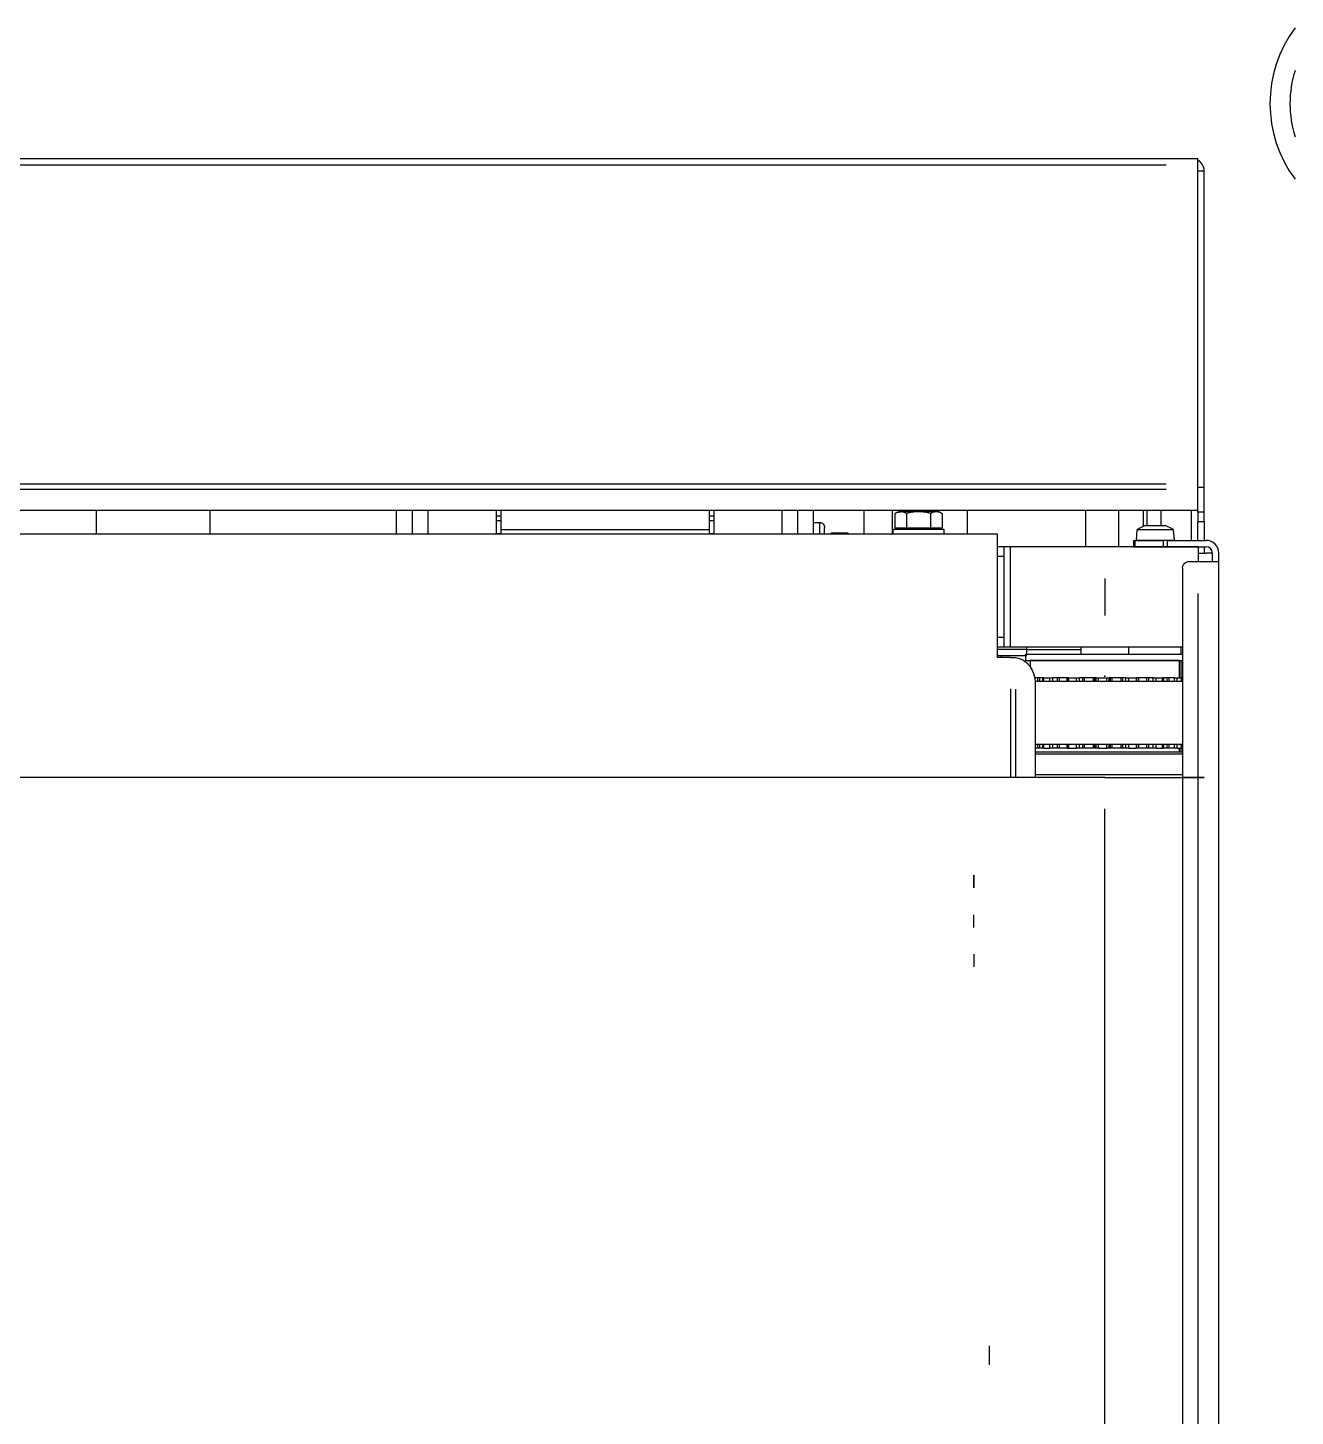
# Model space of a CAD drawing. Header units: millimetres. Extents: x -187347 to 135007, y -6415 to 292048.
# Drawn here: x -51936.1 to -51534.8, y 21929.7 to 22369.3 of the extents above; entities that cross this region are included whole.
import ezdxf

# ---------------------------------------------------------------- set-up
doc = ezdxf.new("R2010")
doc.units = ezdxf.units.MM
doc.header["$LTSCALE"] = 100
doc.layers.get('0').update_dxf_attribs({"lineweight": 18})
doc.layers.add('Layout CAT2', color=6, linetype='Continuous')

# ---------------------------------------------------------------- blocks, each defined once
blk = doc.blocks.new('vgdsvbgsbfgsd')
at = {"color": 0, "linetype": 'ByBlock', "lineweight": -2}
for p, q in [((4980.78, -47696.81, 0), (5786.78, -47696.81, 0)), ((5786.78, -47696.81, 0), (5788.78, -47696.81, 0)), ((5788.78, -47698.81, 0), (5788.78, -47696.81, 0)), ((4988.79, -47698.81, 0), (5778.76, -47698.81, 0)), ((5788.78, -47800, 0), (5788.78, -47698.81, 0)), ((5790.78, -47700.81, 0), (5788.78, -47700.81, 0)), ((5790.78, -47801, 0), (5790.78, -47700.81, 0)), ((5778.76, -47800, 0), (4988.79, -47800, 0)), ((4988.79, -47801.5, 0), (5778.76, -47801.5, 0)), ((5788.78, -47801.5, 0), (5788.78, -47800, 0)), ((5790.78, -47801, 0), (5788.78, -47801, 0)), ((5788.78, -47808.23, 0), (5788.78, -47801.5, 0)), ((5790.78, -47808.81, 0), (5790.78, -47801, 0)), ((4978.78, -47808.23, 0), (5788.78, -47808.23, 0)), ((5440.06, -47815.81, 0), (5440.06, -47808.23, 0)), ((5476.06, -47815.81, 0), (5476.06, -47808.23, 0)), ((5535.06, -47815.81, 0), (5535.06, -47808.23, 0)), ((5540.06, -47815.81, 0), (5540.06, -47808.23, 0)), ((5545.06, -47815.81, 0), (5545.06, -47808.23, 0)), ((5566.56, -47808.23, 0), (5566.56, -47815.73, 0)), ((5566.57, -47809.94, 0), (5568.06, -47809.94, 0)), ((5568.06, -47808.23, 0), (5568.06, -47814.31, 0)), ((5634.06, -47808.23, 0), (5634.06, -47814.31, 0)), ((5634.06, -47809.94, 0), (5635.56, -47809.94, 0)), ((5635.56, -47815.81, 0), (5635.56, -47808.23, 0)), ((5657.06, -47808.23, 0), (5657.06, -47815.81, 0)), ((5662.06, -47815.81, 0), (5662.06, -47808.23, 0)), ((5667.06, -47815.81, 0), (5667.06, -47808.23, 0)), ((5683.02, -47808.23, 0), (5683.02, -47815.81, 0)), ((5692.06, -47815.81, 0), (5692.06, -47808.23, 0)), ((5692.8, -47809.29, 0), (5693.81, -47808.71, 0)), ((5692.8, -47809.29, 0), (5692.8, -47813.81, 0)), ((5700.31, -47808.71, 0), (5694.68, -47808.71, 0)), ((5696.4, -47808.71, 0), (5696.4, -47808.23, 0)), ((5696.56, -47809.29, 0), (5696.56, -47813.81, 0)), ((5697.66, -47808.71, 0), (5697.66, -47808.23, 0)), ((5705.94, -47808.71, 0), (5700.31, -47808.71, 0)), ((5704.06, -47809.29, 0), (5704.06, -47813.81, 0)), ((5705.41, -47808.71, 0), (5705.41, -47808.23, 0)), ((5706.81, -47808.71, 0), (5705.94, -47808.71, 0)), ((5706.81, -47808.71, 0), (5707.81, -47809.29, 0)), ((5707.81, -47809.29, 0), (5707.81, -47813.81, 0)), ((5715.85, -47815.81, 0), (5715.85, -47808.23, 0)), ((5753.27, -47819.81, 0), (5753.27, -47808.23, 0)), ((5763.72, -47819.81, 0), (5763.72, -47808.23, 0)), ((5771.47, -47808.23, 0), (5771.47, -47813.36, 0)), ((5772.72, -47813.1, 0), (5772.72, -47808.23, 0)), ((5777.06, -47808.23, 0), (5777.06, -47813.1, 0)), ((5786.78, -47817.77, 0), (5786.78, -47808.23, 0)), ((5788.78, -47808.81, 0), (5788.78, -47808.23, 0)), ((5788.78, -47808.81, 0), (5788.78, -47811.81, 0)), ((5790.78, -47808.81, 0), (5788.78, -47808.81, 0)), ((5790.78, -47811.81, 0), (5790.78, -47808.81, 0)), ((5725.31, -47815.81, 0), (5054.31, -47815.81, 0)), ((5545.31, -47815.73, 0), (5582.32, -47815.73, 0)), ((5545.31, -47815.73, 0), (5545.31, -47815.81, 0)), ((5566.56, -47815.62, 0), (5568.06, -47815.62, 0)), ((5567.98, -47815.64, 0), (5566.56, -47815.63, 0)), ((5566.57, -47811.51, 0), (5568.06, -47811.51, 0)), ((5568.06, -47814.31, 0), (5568.06, -47815.73, 0)), ((5568.06, -47814.31, 0), (5634.06, -47814.31, 0)), ((5582.32, -47815.73, 0), (5595.31, -47815.73, 0)), ((5582.32, -47815.73, 0), (5582.32, -47815.81, 0)), ((5595.31, -47815.73, 0), (5595.31, -47815.81, 0)), ((5634.06, -47811.51, 0), (5635.56, -47811.51, 0)), ((5634.06, -47814.31, 0), (5634.06, -47815.81, 0)), ((5634.06, -47815.62, 0), (5635.56, -47815.62, 0)), ((5635.56, -47815.63, 0), (5634.19, -47815.64, 0)), ((5667.06, -47812.06, 0), (5668.96, -47812.06, 0)), ((5668.96, -47812.06, 0), (5668.96, -47815.81, 0)), ((5670.56, -47815.81, 0), (5670.56, -47813.66, 0)), ((5672.31, -47815.72, 0), (5672.92, -47815.36, 0)), ((5672.31, -47815.81, 0), (5672.31, -47815.72, 0)), ((5672.31, -47815.72, 0), (5675.73, -47815.72, 0)), ((5672.92, -47815.75, 0), (5672.91, -47815.72, 0)), ((5672.92, -47815.36, 0), (5675.64, -47815.36, 0)), ((5672.92, -47815.81, 0), (5672.92, -47815.75, 0)), ((5675.64, -47815.36, 0), (5677.7, -47815.36, 0)), ((5675.73, -47815.72, 0), (5678.31, -47815.72, 0)), ((5677.7, -47815.36, 0), (5678.31, -47815.72, 0)), ((5677.7, -47815.75, 0), (5677.71, -47815.72, 0)), ((5677.7, -47815.81, 0), (5677.7, -47815.75, 0)), ((5678.31, -47815.72, 0), (5678.31, -47815.81, 0)), ((5692.31, -47814.21, 0), (5708.31, -47814.21, 0)), ((5692.31, -47815.81, 0), (5692.31, -47814.21, 0)), ((5692.8, -47813.81, 0), (5694.68, -47813.81, 0)), ((5693.81, -47814.21, 0), (5693.81, -47813.81, 0)), ((5694.68, -47813.81, 0), (5696.56, -47813.81, 0)), ((5696.56, -47813.81, 0), (5700.31, -47813.81, 0)), ((5700.31, -47813.81, 0), (5704.06, -47813.81, 0)), ((5704.06, -47813.81, 0), (5705.94, -47813.81, 0)), ((5705.94, -47813.81, 0), (5707.81, -47813.81, 0)), ((5706.81, -47813.81, 0), (5706.81, -47814.21, 0)), ((5708.31, -47814.21, 0), (5708.31, -47815.81, 0)), ((5725.31, -47854.81, 0), (5725.31, -47815.81, 0)), ((5769.28, -47817.7, 0), (5769.56, -47814.46, 0)), ((5780.99, -47814.46, 0), (5769.56, -47814.46, 0)), ((5772.14, -47813.1, 0), (5775.28, -47813.1, 0)), ((5775.28, -47813.1, 0), (5778.41, -47813.1, 0)), ((5780.99, -47814.46, 0), (5781.28, -47817.7, 0)), ((5780.99, -47814.46, 0), (5781.28, -47817.7, 0)), ((5788.78, -47817.77, 0), (5788.78, -47811.81, 0)), ((5788.78, -47811.81, 0), (5790.78, -47811.81, 0)), ((5790.78, -47811.81, 0), (5790.78, -47817.77, 0)), ((5727.31, -47819.81, 0), (5725.31, -47819.81, 0)), ((5729.31, -47819.81, 0), (5727.31, -47819.81, 0)), ((5727.31, -47819.81, 0), (5727.31, -47851.51, 0)), ((5759.31, -47819.81, 0), (5729.31, -47819.81, 0)), ((5729.31, -47819.81, 0), (5729.31, -47851.51, 0)), ((5788.81, -47819.81, 0), (5759.31, -47819.81, 0)), ((5768.38, -47817.77, 0), (5768.96, -47817.77, 0)), ((5768.38, -47817.77, 0), (5768.38, -47819.77, 0)), ((5768.38, -47819.77, 0), (5768.96, -47819.77, 0)), ((5768.96, -47817.77, 0), (5777.79, -47817.77, 0)), ((5768.96, -47819.77, 0), (5768.96, -47817.77, 0)), ((5768.96, -47819.77, 0), (5777.79, -47819.77, 0)), ((5769.28, -47817.7, 0), (5775.28, -47817.7, 0)), ((5769.28, -47817.7, 0), (5772.58, -47817.7, 0)), ((5771.47, -47817.7, 0), (5771.47, -47817.77, 0)), ((5771.47, -47819.77, 0), (5771.47, -47819.81, 0)), ((5772.31, -47819.81, 0), (5772.33, -47819.77, 0)), ((5772.58, -47817.77, 0), (5772.58, -47817.7, 0)), ((5775.28, -47817.7, 0), (5781.28, -47817.7, 0)), ((5779.2, -47817.77, 0), (5777.79, -47817.77, 0)), ((5777.79, -47817.77, 0), (5777.79, -47819.77, 0)), ((5777.79, -47819.77, 0), (5779.2, -47819.77, 0)), ((5777.97, -47817.7, 0), (5777.97, -47817.77, 0)), ((5777.97, -47817.7, 0), (5777.97, -47817.77, 0)), ((5777.97, -47817.7, 0), (5781.28, -47817.7, 0)), ((5778.22, -47819.77, 0), (5778.24, -47819.81, 0)), ((5779.2, -47819.77, 0), (5779.2, -47817.77, 0)), ((5779.2, -47817.77, 0), (5791.38, -47817.77, 0)), ((5779.2, -47819.77, 0), (5791.38, -47819.77, 0)), ((5786.78, -47819.81, 0), (5786.78, -47819.77, 0)), ((5788.78, -47819.81, 0), (5788.78, -47819.77, 0)), ((5788.81, -47819.81, 0), (5788.81, -47824.57, 0)), ((5790.78, -47819.77, 0), (5790.78, -47821.77, 0)), ((5725.31, -47822.81, 0), (5727.31, -47822.81, 0)), ((5788.8, -47824.57, 0), (5785.42, -47824.57, 0)), ((5795.38, -47824.57, 0), (5788.8, -47824.57, 0)), ((5788.81, -47821.77, 0), (5791.38, -47821.77, 0)), ((5793.38, -47821.77, 0), (5791.38, -47821.77, 0)), ((5793.38, -47824.57, 0), (5793.38, -47821.77, 0)), ((5795.38, -47824.57, 0), (5795.38, -47821.77, 0)), ((5795.38, -48517.27, 0), (5795.38, -47824.57, 0)), ((5783.88, -47826.57, 0), (5783.88, -48515.27, 0)), ((5759.31, -47829.81, 0), (5759.31, -47841.51, 0)), ((5788.8, -47834.57, 0), (5788.8, -48507.27, 0)), ((5727.31, -47848.51, 0), (5725.31, -47848.51, 0)), ((5725.31, -47851.51, 0), (5727.31, -47851.51, 0)), ((5734.56, -47852.31, 0), (5725.31, -47852.31, 0)), ((5734.56, -47854.31, 0), (5725.31, -47854.31, 0)), ((5729.44, -47854.81, 0), (5725.31, -47854.81, 0)), ((5726.56, -47854.81, 0), (5726.56, -47854.31, 0)), ((5727.31, -47851.51, 0), (5729.31, -47851.51, 0)), ((5729.31, -47851.51, 0), (5759.31, -47851.51, 0)), ((5729.44, -47854.81, 0), (5730.25, -47854.81, 0)), ((5734.31, -47853.81, 0), (5745.88, -47853.81, 0)), ((5734.31, -47855.81, 0), (5734.31, -47853.81, 0)), ((5734.56, -47852.31, 0), (5734.56, -47851.51, 0)), ((5734.56, -47852.31, 0), (5751.81, -47852.31, 0)), ((5734.56, -47853.81, 0), (5734.56, -47852.31, 0)), ((5745.88, -47853.81, 0), (5783.88, -47853.81, 0)), ((5751.81, -47853.81, 0), (5751.81, -47851.51, 0)), ((5759.31, -47851.51, 0), (5783.88, -47851.51, 0)), ((5766.81, -47851.51, 0), (5766.81, -47853.81, 0)), ((5783.38, -47851.51, 0), (5783.38, -47853.81, 0)), ((5734.31, -47855.81, 0), (5745.88, -47855.81, 0)), ((5782.81, -47855.81, 0), (5735.81, -47855.81, 0)), ((5735.81, -47857.94, 0), (5735.81, -47855.81, 0)), ((5745.88, -47855.81, 0), (5783.88, -47855.81, 0)), ((5782.81, -47855.81, 0), (5782.81, -47861.31, 0)), ((5783.38, -47855.81, 0), (5783.38, -47861.31, 0)), ((5738.14, -47861.31, 0), (5737.11, -47861.31, 0)), ((5737.23, -47862.33, 0), (5783.75, -47862.33, 0)), ((5737.24, -47862.81, 0), (5737.24, -47892.81, 0)), ((5738.75, -47861.31, 0), (5738.14, -47861.31, 0)), ((5738.14, -47862.33, 0), (5738.14, -47861.31, 0)), ((5739.72, -47861.31, 0), (5738.75, -47861.31, 0)), ((5738.75, -47862.33, 0), (5738.75, -47861.31, 0)), ((5739.96, -47861.31, 0), (5739.72, -47861.31, 0)), ((5739.72, -47862.33, 0), (5739.72, -47861.31, 0)), ((5739.96, -47861.31, 0), (5741.93, -47861.31, 0)), ((5739.96, -47862.33, 0), (5739.96, -47861.31, 0)), ((5741.93, -47861.31, 0), (5742.87, -47861.31, 0)), ((5741.93, -47862.33, 0), (5741.93, -47861.31, 0)), ((5744.32, -47861.31, 0), (5742.87, -47861.31, 0)), ((5742.87, -47862.33, 0), (5742.87, -47861.31, 0)), ((5744.96, -47861.31, 0), (5744.32, -47861.31, 0)), ((5744.32, -47862.33, 0), (5744.32, -47861.31, 0)), ((5747.38, -47861.31, 0), (5744.96, -47861.31, 0)), ((5744.96, -47862.33, 0), (5744.96, -47861.31, 0)), ((5747.46, -47861.31, 0), (5747.38, -47861.31, 0)), ((5747.38, -47862.33, 0), (5747.38, -47861.31, 0)), ((5747.94, -47861.31, 0), (5747.46, -47861.31, 0)), ((5747.46, -47862.33, 0), (5747.46, -47861.31, 0)), ((5747.94, -47861.31, 0), (5750.38, -47861.31, 0)), ((5747.94, -47862.33, 0), (5747.94, -47861.31, 0)), ((5750.38, -47861.31, 0), (5751.28, -47861.31, 0)), ((5750.38, -47862.33, 0), (5750.38, -47861.31, 0)), ((5752.31, -47861.31, 0), (5751.28, -47861.31, 0)), ((5751.28, -47862.33, 0), (5751.28, -47861.31, 0)), ((5752.91, -47861.31, 0), (5752.31, -47861.31, 0)), ((5752.31, -47862.33, 0), (5752.31, -47861.31, 0)), ((5755.69, -47861.31, 0), (5752.91, -47861.31, 0)), ((5752.91, -47862.33, 0), (5752.91, -47861.31, 0)), ((5756.15, -47861.31, 0), (5755.69, -47861.31, 0)), ((5755.69, -47862.33, 0), (5755.69, -47861.31, 0)), ((5756.56, -47861.31, 0), (5756.15, -47861.31, 0)), ((5756.15, -47862.33, 0), (5756.15, -47861.31, 0)), ((5756.56, -47861.31, 0), (5757.28, -47861.31, 0)), ((5756.56, -47862.33, 0), (5756.56, -47861.31, 0)), ((5757.28, -47861.31, 0), (5759.9, -47861.31, 0)), ((5757.28, -47862.33, 0), (5757.28, -47861.31, 0)), ((5759.9, -47861.31, 0), (5760.65, -47861.31, 0)), ((5759.9, -47862.33, 0), (5759.9, -47861.31, 0)), ((5761.14, -47861.31, 0), (5760.65, -47861.31, 0)), ((5760.65, -47862.33, 0), (5760.65, -47861.31, 0)), ((5761.63, -47861.31, 0), (5761.14, -47861.31, 0)), ((5761.14, -47862.33, 0), (5761.14, -47861.31, 0)), ((5764.43, -47861.31, 0), (5761.63, -47861.31, 0)), ((5761.63, -47862.33, 0), (5761.63, -47861.31, 0)), ((5765.02, -47861.31, 0), (5764.43, -47861.31, 0)), ((5764.43, -47862.33, 0), (5764.43, -47861.31, 0)), ((5765.98, -47861.31, 0), (5765.02, -47861.31, 0)), ((5765.02, -47862.33, 0), (5765.02, -47861.31, 0)), ((5765.98, -47861.31, 0), (5766.87, -47861.31, 0)), ((5765.98, -47862.33, 0), (5765.98, -47861.31, 0)), ((5766.87, -47861.31, 0), (5769.35, -47861.31, 0)), ((5766.87, -47862.33, 0), (5766.87, -47861.31, 0)), ((5769.86, -47861.31, 0), (5769.35, -47861.31, 0)), ((5769.35, -47862.33, 0), (5769.35, -47861.31, 0)), ((5770.07, -47861.31, 0), (5769.86, -47861.31, 0)), ((5769.86, -47861.31, 0), (5769.86, -47862.33, 0)), ((5772.56, -47861.31, 0), (5770.07, -47861.31, 0)), ((5770.07, -47862.33, 0), (5770.07, -47861.31, 0)), ((5773.2, -47861.31, 0), (5772.56, -47861.31, 0)), ((5772.56, -47862.33, 0), (5772.56, -47861.31, 0)), ((5774.6, -47861.31, 0), (5773.2, -47861.31, 0)), ((5773.2, -47862.33, 0), (5773.2, -47861.31, 0)), ((5774.6, -47861.31, 0), (5775.54, -47861.31, 0)), ((5774.6, -47862.33, 0), (5774.6, -47861.31, 0)), ((5775.54, -47861.31, 0), (5777.6, -47861.31, 0)), ((5775.54, -47862.33, 0), (5775.54, -47861.31, 0)), ((5777.87, -47861.31, 0), (5777.6, -47861.31, 0)), ((5777.6, -47862.33, 0), (5777.6, -47861.31, 0)), ((5779.09, -47861.31, 0), (5777.87, -47861.31, 0)), ((5777.87, -47861.31, 0), (5777.87, -47862.33, 0)), ((5779.71, -47861.31, 0), (5779.09, -47861.31, 0)), ((5779.09, -47862.33, 0), (5779.09, -47861.31, 0)), ((5781.37, -47861.31, 0), (5779.71, -47861.31, 0)), ((5779.71, -47862.33, 0), (5779.71, -47861.31, 0)), ((5781.37, -47861.31, 0), (5782.26, -47861.31, 0)), ((5781.37, -47862.33, 0), (5781.37, -47861.31, 0)), ((5782.26, -47861.31, 0), (5783.63, -47861.31, 0)), ((5782.26, -47862.33, 0), (5782.26, -47861.31, 0)), ((5783.63, -47861.31, 0), (5783.73, -47861.31, 0)), ((5783.63, -47862.33, 0), (5783.63, -47861.31, 0)), ((5783.75, -47861.31, 0), (5783.73, -47861.31, 0)), ((5783.73, -47861.31, 0), (5783.73, -47862.33, 0)), ((5783.88, -47861.31, 0), (5783.75, -47861.31, 0)), ((5783.75, -47862.33, 0), (5783.75, -47861.31, 0)), ((5729.44, -47864.82, 0), (5729.44, -47892.81, 0)), ((5731.06, -47864.86, 0), (5731.06, -47892.81, 0)), ((5737.24, -47882.33, 0), (5783.75, -47882.33, 0)), ((5738.14, -47883.61, 0), (5737.24, -47883.61, 0)), ((5783.88, -47884.81, 0), (5737.24, -47884.81, 0)), ((5737.24, -47885.31, 0), (5783.89, -47885.31, 0)), ((5738.14, -47883.61, 0), (5738.14, -47882.33, 0)), ((5738.75, -47883.61, 0), (5738.14, -47883.61, 0)), ((5738.75, -47883.61, 0), (5738.75, -47882.33, 0)), ((5739.72, -47883.61, 0), (5738.75, -47883.61, 0)), ((5739.72, -47883.61, 0), (5739.72, -47882.33, 0)), ((5739.96, -47883.61, 0), (5739.72, -47883.61, 0)), ((5739.96, -47883.61, 0), (5739.96, -47882.33, 0)), ((5739.96, -47883.61, 0), (5741.93, -47883.61, 0)), ((5741.93, -47883.61, 0), (5741.93, -47882.33, 0)), ((5742.87, -47883.61, 0), (5741.93, -47883.61, 0)), ((5742.87, -47883.61, 0), (5742.87, -47882.33, 0)), ((5744.32, -47883.61, 0), (5742.87, -47883.61, 0)), ((5744.32, -47883.61, 0), (5744.32, -47882.33, 0)), ((5744.96, -47883.61, 0), (5744.32, -47883.61, 0)), ((5744.96, -47883.61, 0), (5744.96, -47882.33, 0)), ((5747.38, -47883.61, 0), (5744.96, -47883.61, 0)), ((5747.38, -47883.61, 0), (5747.38, -47882.33, 0)), ((5747.46, -47883.61, 0), (5747.38, -47883.61, 0)), ((5747.46, -47883.61, 0), (5747.46, -47882.33, 0)), ((5747.46, -47883.61, 0), (5747.94, -47883.61, 0)), ((5747.94, -47883.61, 0), (5747.94, -47882.33, 0)), ((5747.94, -47883.61, 0), (5750.38, -47883.61, 0)), ((5750.38, -47883.61, 0), (5750.38, -47882.33, 0)), ((5751.28, -47883.61, 0), (5750.38, -47883.61, 0)), ((5751.28, -47883.61, 0), (5751.28, -47882.33, 0)), ((5752.31, -47883.61, 0), (5751.28, -47883.61, 0)), ((5752.31, -47883.61, 0), (5752.31, -47882.33, 0)), ((5752.91, -47883.61, 0), (5752.31, -47883.61, 0)), ((5752.91, -47883.61, 0), (5752.91, -47882.33, 0)), ((5755.69, -47883.61, 0), (5752.91, -47883.61, 0)), ((5755.69, -47883.61, 0), (5755.69, -47882.33, 0)), ((5756.15, -47883.61, 0), (5755.69, -47883.61, 0)), ((5756.15, -47883.61, 0), (5756.15, -47882.33, 0)), ((5756.56, -47883.61, 0), (5756.15, -47883.61, 0)), ((5756.56, -47883.61, 0), (5756.56, -47882.33, 0)), ((5757.28, -47883.61, 0), (5756.56, -47883.61, 0)), ((5757.28, -47883.61, 0), (5757.28, -47882.33, 0)), ((5757.28, -47883.61, 0), (5759.9, -47883.61, 0)), ((5759.9, -47883.61, 0), (5759.9, -47882.33, 0)), ((5760.65, -47883.61, 0), (5759.9, -47883.61, 0)), ((5760.65, -47883.61, 0), (5760.65, -47882.33, 0)), ((5761.14, -47883.61, 0), (5760.65, -47883.61, 0)), ((5761.14, -47883.61, 0), (5761.14, -47882.33, 0)), ((5761.63, -47883.61, 0), (5761.14, -47883.61, 0)), ((5761.63, -47883.61, 0), (5761.63, -47882.33, 0)), ((5764.43, -47883.61, 0), (5761.63, -47883.61, 0)), ((5764.43, -47883.61, 0), (5764.43, -47882.33, 0)), ((5765.02, -47883.61, 0), (5764.43, -47883.61, 0)), ((5765.02, -47883.61, 0), (5765.02, -47882.33, 0)), ((5765.98, -47883.61, 0), (5765.02, -47883.61, 0)), ((5765.98, -47883.61, 0), (5765.98, -47882.33, 0)), ((5766.87, -47883.61, 0), (5765.98, -47883.61, 0)), ((5766.87, -47883.61, 0), (5766.87, -47882.33, 0)), ((5766.87, -47883.61, 0), (5769.35, -47883.61, 0)), ((5769.35, -47883.61, 0), (5769.35, -47882.33, 0)), ((5769.86, -47883.61, 0), (5769.35, -47883.61, 0)), ((5769.86, -47882.33, 0), (5769.86, -47883.61, 0)), ((5770.07, -47883.61, 0), (5769.86, -47883.61, 0)), ((5770.07, -47883.61, 0), (5770.07, -47882.33, 0)), ((5772.56, -47883.61, 0), (5770.07, -47883.61, 0)), ((5772.56, -47883.61, 0), (5772.56, -47882.33, 0)), ((5773.2, -47883.61, 0), (5772.56, -47883.61, 0)), ((5773.2, -47883.61, 0), (5773.2, -47882.33, 0)), ((5774.6, -47883.61, 0), (5773.2, -47883.61, 0)), ((5774.6, -47883.61, 0), (5774.6, -47882.33, 0)), ((5775.54, -47883.61, 0), (5774.6, -47883.61, 0)), ((5775.54, -47883.61, 0), (5775.54, -47882.33, 0)), ((5775.54, -47883.61, 0), (5777.6, -47883.61, 0)), ((5777.6, -47883.61, 0), (5777.6, -47882.33, 0)), ((5777.87, -47883.61, 0), (5777.6, -47883.61, 0)), ((5777.87, -47882.33, 0), (5777.87, -47883.61, 0)), ((5779.09, -47883.61, 0), (5777.87, -47883.61, 0)), ((5779.09, -47883.61, 0), (5779.09, -47882.33, 0)), ((5779.71, -47883.61, 0), (5779.09, -47883.61, 0)), ((5779.71, -47883.61, 0), (5779.71, -47882.33, 0)), ((5781.37, -47883.61, 0), (5779.71, -47883.61, 0)), ((5781.37, -47883.61, 0), (5781.37, -47882.33, 0)), ((5782.26, -47883.61, 0), (5781.37, -47883.61, 0)), ((5782.26, -47883.61, 0), (5782.26, -47882.33, 0)), ((5782.26, -47883.61, 0), (5783.63, -47883.61, 0)), ((5782.81, -47883.61, 0), (5782.81, -47884.81, 0)), ((5783.38, -47883.61, 0), (5783.38, -47884.81, 0)), ((5783.63, -47883.61, 0), (5783.63, -47882.33, 0)), ((5783.63, -47883.61, 0), (5783.73, -47883.61, 0)), ((5783.73, -47882.33, 0), (5783.73, -47883.61, 0)), ((5783.75, -47883.61, 0), (5783.73, -47883.61, 0)), ((5783.75, -47883.61, 0), (5783.75, -47882.33, 0)), ((5783.88, -47883.61, 0), (5783.75, -47883.61, 0)), ((5759.31, -47892.81, 0), (5008.31, -47892.81, 0)), ((5783.89, -47892.01, 0), (5737.24, -47892.01, 0)), ((5759.31, -48482.8, 0), (5759.31, -47902.81, 0)), ((5717.81, -47923.81, 0), (5717.81, -47927.81, 0)), ((5717.81, -47927.81, 0), (5717.81, -47923.81, 0)), ((5717.81, -47940.31, 0), (5717.81, -47936.31, 0)), ((5717.81, -47948.81, 0), (5717.81, -47952.81, 0)), ((5717.81, -47948.81, 0), (5717.81, -47952.81, 0)), ((5722.81, -48078.81, 0), (5722.81, -48072.81, 0))]:
    blk.add_line(p, q, dxfattribs=at)
for centre, radius, start, end in [((5786.78, -47700.81, 0), 4, 0, 59.999), ((5775.28, -47822.18, 0), 9.6, 109.0312, 126.5483), ((5775.28, -47822.18, 0), 9.6, 53.4517, 70.9688), ((5791.38, -47821.77, 0), 4, 0, 90), ((5791.38, -47821.77, 0), 2, 0, 90)]:
    blk.add_arc(centre, radius, start, end, dxfattribs=at)
at = {"color": 0, "linetype": 'ByBlock', "lineweight": -2, "extrusion": (0, 0, -1)}
for centre, major_axis, ratio, start_param, end_param in [((5785.42, -47826.57, 0), (0, 2), 0.766044, 4.712389, 6.283185), ((5730.31, -47862.81, 0), (0, -8), 0.866025, 3.250663, 4.712389), ((5759.31, -47892.81, 0), (31.5, 0), 0.000001, 4.712388, 6.959022)]:
    blk.add_ellipse(centre, major_axis=major_axis, ratio=ratio, start_param=start_param, end_param=end_param, dxfattribs=at)
at = {"color": 0, "linetype": 'ByBlock', "lineweight": -2}
for points, knots in [([(5692.8, -47809.29, 0), (5693.11, -47809.11, 0), (5693.42, -47808.97, 0), (5693.89, -47808.81, 0), (5694.05, -47808.77, 0), (5694.36, -47808.72, 0), (5694.52, -47808.71, 0), (5694.68, -47808.71, 0)], [0, 0, 0, 0, 0.5, 0.5, 0.75, 0.75, 1, 1, 1, 1]), ([(5694.68, -47808.71, 0), (5694.52, -47808.71, 0), (5694.36, -47808.72, 0), (5694.05, -47808.77, 0), (5693.89, -47808.81, 0), (5693.58, -47808.91, 0), (5693.42, -47808.98, 0), (5693.11, -47809.12, 0), (5692.96, -47809.2, 0), (5692.8, -47809.29, 0)], [0, 0, 0, 0, 0.25, 0.25, 0.5, 0.5, 0.75, 0.75, 1, 1, 1, 1]), ([(5696.56, -47809.29, 0), (5696.4, -47809.2, 0), (5696.25, -47809.12, 0), (5695.94, -47808.98, 0), (5695.79, -47808.92, 0), (5695.55, -47808.84, 0), (5695.44, -47808.81, 0), (5695.3, -47808.77, 0), (5695.24, -47808.76, 0), (5695.2, -47808.75, 0), (5695.18, -47808.75, 0), (5695, -47808.72, 0), (5694.84, -47808.71, 0), (5694.68, -47808.71, 0)], [0, 0, 0, 0, 0.25, 0.25, 0.5, 0.5, 0.625, 0.6875, 0.71875, 0.71875, 0.75, 0.75, 1, 1, 1, 1]), ([(5700.31, -47808.71, 0), (5700.23, -47808.71, 0), (5700.15, -47808.71, 0), (5699.99, -47808.71, 0), (5699.91, -47808.71, 0), (5699.67, -47808.72, 0), (5699.51, -47808.73, 0), (5699.04, -47808.77, 0), (5698.72, -47808.81, 0), (5697.79, -47808.97, 0), (5697.17, -47809.11, 0), (5696.56, -47809.29, 0)], [0, 0, 0, 0, 0.0625, 0.0625, 0.125, 0.125, 0.25, 0.25, 0.5, 0.5, 1, 1, 1, 1]), ([(5704.06, -47809.29, 0), (5703.45, -47809.11, 0), (5702.83, -47808.97, 0), (5701.89, -47808.81, 0), (5701.58, -47808.77, 0), (5700.95, -47808.72, 0), (5700.63, -47808.71, 0), (5700.31, -47808.71, 0)], [0, 0, 0, 0, 0.5, 0.5, 0.75, 0.75, 1, 1, 1, 1]), ([(5705.94, -47808.71, 0), (5705.9, -47808.71, 0), (5705.86, -47808.71, 0), (5705.78, -47808.71, 0), (5705.74, -47808.71, 0), (5705.62, -47808.72, 0), (5705.54, -47808.73, 0), (5705.3, -47808.77, 0), (5705.15, -47808.81, 0), (5704.68, -47808.97, 0), (5704.37, -47809.11, 0), (5704.06, -47809.29, 0)], [0, 0, 0, 0, 0.0625, 0.0625, 0.125, 0.125, 0.25, 0.25, 0.5, 0.5, 1, 1, 1, 1]), ([(5707.81, -47809.29, 0), (5707.51, -47809.11, 0), (5707.2, -47808.97, 0), (5706.73, -47808.81, 0), (5706.57, -47808.77, 0), (5706.26, -47808.72, 0), (5706.1, -47808.71, 0), (5705.94, -47808.71, 0)], [0, 0, 0, 0, 0.5, 0.5, 0.75, 0.75, 1, 1, 1, 1]), ([(5668.96, -47812.06, 0), (5669.17, -47812.06, 0), (5669.47, -47812.12, 0), (5669.85, -47812.31, 0), (5670.1, -47812.52, 0), (5670.31, -47812.77, 0), (5670.5, -47813.15, 0), (5670.56, -47813.45, 0), (5670.56, -47813.66, 0)], [0, 0, 0, 0, 0.239456, 0.368359, 0.499997, 0.631636, 0.760539, 1, 1, 1, 1]), ([(5730.25, -47854.81, 0), (5730.39, -47854.81, 0), (5730.53, -47854.81, 0), (5730.8, -47854.83, 0), (5730.94, -47854.84, 0), (5731.06, -47854.86, 0)], [0, 0, 0, 0, 0.5, 0.5, 1, 1, 1, 1])]:
    blk.add_open_spline(points, degree=3, knots=knots, dxfattribs=at)
blk.add_point((5759.31, -47860.81, 0), dxfattribs=at)
blk = doc.blocks.new('643h346h634')
at = {"color": 0}
for radius, start, end in [(40, 143.1338, 216.8662), (33.68, 161.8312, 198.1688)]:
    blk.add_arc((17260.25, -833.4), radius, start, end, dxfattribs=at)

msp = doc.modelspace()

# ---------------------------------------------------------------- block references
at = {"layer": 'Layout CAT2'}
for name, p in [('643h346h634', (-68763.03, 23178.75, -3.45)), ('vgdsvbgsbfgsd', (-57354.37, 70024.78, -3.45))]:
    msp.add_blockref(name, p, dxfattribs=at)

doc.saveas('drawing.dxf')
